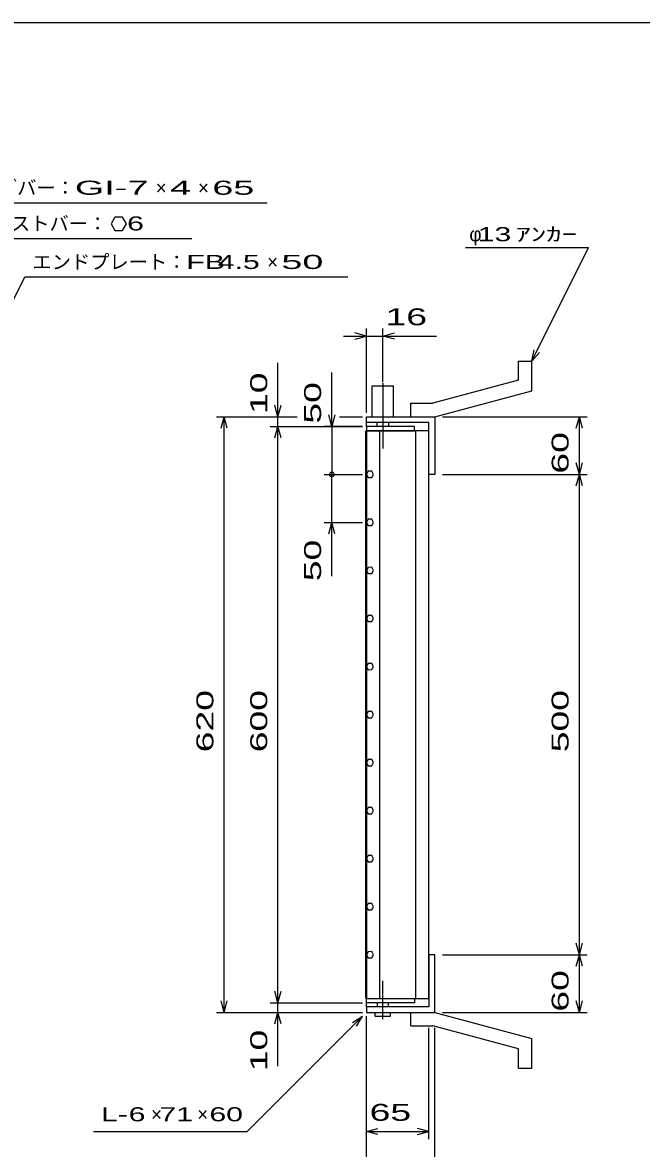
# Model space of a CAD drawing. Units: millimetres, scale not verified. Extents: x -1456 to 1385, y -1026 to 843.
# Drawn here: x -574 to 70, y -329 to 843 of the extents above; entities that cross this region are included whole.
import ezdxf
from ezdxf.enums import TextEntityAlignment as Align

# ---------------------------------------------------------------- set-up
doc = ezdxf.new("R2010")
doc.units = ezdxf.units.MM
doc.header["$LTSCALE"] = 8
doc.linetypes.add('LONG_DASHED_DOTTED', pattern=[15.25, 12, -1.5, 0.25, -1.5])
for name, color, linetype, lineweight in [('0_2', 150, 'Continuous', 25), ('16', 3, 'Continuous', 25), ('19', 6, 'Continuous', 25), ('22', 4, 'Continuous', 25)]:
    doc.layers.add(name, color=color, linetype=linetype, lineweight=lineweight)
doc.styles.add('ベクトル', font='')
doc.styles.get('ベクトル').set_extended_font_data('ベクトル')

msp = doc.modelspace()

# ---------------------------------------------------------------- linework, layer by layer
at = {"layer": '0_2'}
msp.add_line((-1383.2, 842.8), (1384.8, 842.8), dxfattribs=at)
at = {"layer": '16'}
for p, q in [((-166, 422.5), (-216, 422.5)), ((-216, 422.5), (-216, 418)), ((-166, 418), (-166, 422.5)), ((-216.7, -173), (-216.7, 418)), ((-216.7, 418), (-216, 418)), ((-216, 418), (-166, 418)), ((-216, 418), (-216, -173)), ((-151, 418), (-216, 418)), ((-202.5, 418), (-202.5, -173)), ((-164.5, -173), (-164.5, 418)), ((-151, -173), (-151, 418)), ((-214.146, 375.735), (-216, 372.475)), ((-210.396, 375.76), (-214.146, 375.735)), ((-208.5, 372.5), (-210.396, 375.76)), ((-216, 372.475), (-214.104, 369.24)), ((-214.104, 369.24), (-210.354, 369.265)), ((-210.354, 369.265), (-208.5, 372.525)), ((-214.146, 325.735), (-216, 322.475)), ((-216, 322.475), (-214.104, 319.24)), ((-210.396, 325.76), (-214.146, 325.735)), ((-214.104, 319.24), (-210.354, 319.265)), ((-208.5, 322.5), (-210.396, 325.76)), ((-210.354, 319.265), (-208.5, 322.525)), ((-214.146, 275.735), (-216, 272.475)), ((-216, 272.475), (-214.104, 269.24)), ((-210.396, 275.76), (-214.146, 275.735)), ((-208.5, 272.5), (-210.396, 275.76)), ((-210.354, 269.265), (-208.5, 272.525)), ((-214.104, 269.24), (-210.354, 269.265)), ((-214.146, 225.735), (-216, 222.475)), ((-210.396, 225.76), (-214.146, 225.735)), ((-208.5, 222.5), (-210.396, 225.76)), ((-216, 222.475), (-214.104, 219.24)), ((-214.104, 219.24), (-210.354, 219.265)), ((-210.354, 219.265), (-208.5, 222.525)), ((-214.146, 175.735), (-216, 172.475)), ((-216, 172.475), (-214.104, 169.24)), ((-210.396, 175.76), (-214.146, 175.735)), ((-214.104, 169.24), (-210.354, 169.265)), ((-208.5, 172.5), (-210.396, 175.76)), ((-210.354, 169.265), (-208.5, 172.525)), ((-214.146, 125.735), (-216, 122.475)), ((-216, 122.475), (-214.104, 119.24)), ((-210.396, 125.76), (-214.146, 125.735)), ((-214.104, 119.24), (-210.354, 119.265)), ((-208.5, 122.5), (-210.396, 125.76)), ((-210.354, 119.265), (-208.5, 122.525)), ((-214.146, 75.735), (-216, 72.475)), ((-216, 72.475), (-214.104, 69.24)), ((-210.396, 75.76), (-214.146, 75.735)), ((-208.5, 72.5), (-210.396, 75.76)), ((-210.354, 69.265), (-208.5, 72.525)), ((-214.104, 69.24), (-210.354, 69.265)), ((-214.146, 25.735), (-216, 22.475)), ((-210.396, 25.76), (-214.146, 25.735)), ((-208.5, 22.5), (-210.396, 25.76)), ((-216, 22.475), (-214.104, 19.24)), ((-214.104, 19.24), (-210.354, 19.265)), ((-210.354, 19.265), (-208.5, 22.525)), ((-214.146, -24.265), (-216, -27.525)), ((-216, -27.525), (-214.104, -30.76)), ((-210.396, -24.24), (-214.146, -24.265)), ((-214.104, -30.76), (-210.354, -30.735)), ((-208.5, -27.5), (-210.396, -24.24)), ((-210.354, -30.735), (-208.5, -27.475)), ((-214.146, -74.265), (-216, -77.525)), ((-216, -77.525), (-214.104, -80.76)), ((-210.396, -74.24), (-214.146, -74.265)), ((-214.104, -80.76), (-210.354, -80.735)), ((-208.5, -77.5), (-210.396, -74.24)), ((-210.354, -80.735), (-208.5, -77.475)), ((-214.146, -124.265), (-216, -127.525)), ((-216, -127.525), (-214.104, -130.76)), ((-210.396, -124.24), (-214.146, -124.265)), ((-208.5, -127.5), (-210.396, -124.24)), ((-210.354, -130.735), (-208.5, -127.475)), ((-214.104, -130.76), (-210.354, -130.735)), ((-216, -173), (-216.7, -173)), ((-216, -173), (-166, -173)), ((-216, -177.5), (-216, -173)), ((-216, -173), (-151, -173)), ((-166, -173), (-166, -177.5)), ((-166, -177.5), (-216, -177.5))]:
    msp.add_line(p, q, dxfattribs=at)
at = {"layer": '19'}
for p, q in [((-58, 490.5), (-44, 490.5)), ((-58, 470.5), (-58, 490.5)), ((-44, 459.5), (-44, 490.5)), ((-58, 470.5), (-147, 446.5)), ((-210, 432.5), (-210, 464.5)), ((-210, 464.5), (-188, 464.5)), ((-188, 432.5), (-188, 464.5)), ((-145, 432.5), (-44, 459.5)), ((-170, 446.5), (-147, 446.5)), ((-170, 432.5), (-170, 446.5)), ((-216, 422.5), (-216, 432.5)), ((-216, 426.5), (-216, 432.5)), ((-216, 432.5), (-146, 432.5)), ((-151, 426.5), (-216, 426.5)), ((-205, 422.5), (-205, 426.5)), ((-193, 426.5), (-193, 422.5)), ((-170, 432.5), (-145, 432.5)), ((-151, 372.5), (-151, 426.5)), ((-146, 432.5), (-145, 431.5)), ((-145, 431.5), (-145, 372.5)), ((-145, 372.5), (-151, 372.5)), ((-145, -127.5), (-151, -127.5)), ((-151, -127.5), (-151, -181.5)), ((-145, -186.5), (-145, -127.5)), ((-216, -181.5), (-216, -171.5)), ((-216, -181.5), (-216, -187.5)), ((-151, -181.5), (-216, -181.5)), ((-216, -187.5), (-146, -187.5)), ((-207, -191.5), (-207, -187.5)), ((-205, -177.5), (-205, -181.5)), ((-193, -181.5), (-193, -177.5)), ((-191, -191.5), (-191, -187.5)), ((-170, -187.5), (-145, -187.5)), ((-170, -201.5), (-170, -187.5)), ((-146, -187.5), (-145, -186.5)), ((-145, -187.5), (-44, -214.5)), ((-207, -191.5), (-191, -191.5)), ((-170, -201.5), (-147, -201.5)), ((-58, -225.5), (-147, -201.5)), ((-44, -245.5), (-44, -214.5)), ((-58, -245.5), (-58, -225.5)), ((-58, -245.5), (-44, -245.5))]:
    msp.add_line(p, q, dxfattribs=at)
at = {"layer": '19', "linetype": 'LONG_DASHED_DOTTED'}
for p, q in [((-199, 467.5), (-199, 399.5)), ((-199, -194.5), (-199, -154.5))]:
    msp.add_line(p, q, dxfattribs=at)
at = {"layer": '22'}
for p, q in [((-687.2, 655.25), (-319.2, 655.25)), ((-477.574, 640.212), (-481.574, 633.284)), ((-481.574, 633.284), (-477.574, 626.356)), ((-469.574, 640.212), (-477.574, 640.212)), ((-465.575, 633.2), (-469.574, 640.212)), ((-469.574, 626.356), (-465.574, 633.284)), ((-477.574, 626.356), (-469.574, 626.356)), ((-633.575, 618), (-397.575, 618)), ((-113, 608.5), (15, 608.5)), ((-44, 490.5), (15, 608.5)), ((-649.05, 422.5), (-571.3, 578)), ((-571.3, 578), (-235.3, 578)), ((-240, 516.5), (-216, 516.5)), ((-216, 516.5), (-228, 519.7)), ((-228, 513.3), (-216, 516.5)), ((-216, 436.5), (-216, 524.5)), ((-216, 516.5), (-199, 516.5)), ((-199, 468.504), (-199, 524.5)), ((-199, 516.5), (-187, 519.7)), ((-187, 513.3), (-199, 516.5)), ((-199, 516.5), (-143, 516.5)), ((-44, 490.5), (-41.6, 502.18)), ((-44, 490.5), (-36, 499.3)), ((-308, 432.5), (-308, 488.5)), ((-252, 422.5), (-252, 478.5)), ((-308, 432.5), (-311.2, 444.5)), ((-308, 432.5), (-304.8, 444.5)), ((-252, 422.5), (-255.2, 434.5)), ((-248.8, 434.5), (-252, 422.5)), ((-372, 432.5), (-288, 432.5)), ((-367.2, 420.5), (-364, 432.5)), ((-360.8, 420.5), (-364, 432.5)), ((-364, -187.5), (-364, 432.5)), ((-316, 432.5), (-288, 432.5)), ((-316, 422.5), (-220, 422.5)), ((-311.2, 410.5), (-308, 422.5)), ((-308, 422.5), (-308, 432.5)), ((-304.8, 410.5), (-308, 422.5)), ((-308, -177.5), (-308, 422.5)), ((-220, 422.5), (-260, 422.5)), ((-252, 422.5), (-252, 372.5)), ((-244, 432.5), (-220, 432.5)), ((-244, 432.5), (-220, 432.5)), ((-137, 432.5), (13.4, 432.5)), ((2.2, 420.5), (5.4, 432.5)), ((8.6, 420.5), (5.4, 432.5)), ((5.4, 372.5), (5.4, 432.5)), ((5.4, 372.5), (2.2, 384.5)), ((5.4, 372.5), (8.6, 384.5)), ((-260, 372.5), (-220, 372.5)), ((-252, 322.5), (-252, 372.5)), ((-137, 372.5), (13.4, 372.5)), ((2.2, 360.5), (5.4, 372.5)), ((8.6, 360.5), (5.4, 372.5)), ((5.4, -127.5), (5.4, 372.5)), ((-260, 322.5), (-220, 322.5)), ((-255.2, 310.5), (-252, 322.5)), ((-248.8, 310.5), (-252, 322.5)), ((-252, 266.5), (-252, 322.5)), ((5.4, -127.5), (2.2, -115.5)), ((5.4, -127.5), (8.6, -115.5)), ((-137, -127.5), (13.4, -127.5)), ((2.2, -139.5), (5.4, -127.5)), ((8.6, -139.5), (5.4, -127.5)), ((5.4, -187.5), (5.4, -127.5)), ((-364, -187.5), (-367.2, -175.5)), ((-364, -187.5), (-360.8, -175.5)), ((-308, -177.5), (-311.2, -165.5)), ((-308, -177.5), (-304.8, -165.5)), ((5.4, -187.5), (2.2, -175.5)), ((5.4, -187.5), (8.6, -175.5)), ((-372, -187.5), (-220, -187.5)), ((-316, -177.5), (-220, -177.5)), ((-316, -187.5), (-220, -187.5)), ((-311.2, -199.5), (-308, -187.5)), ((-308, -187.5), (-308, -177.5)), ((-304.8, -199.5), (-308, -187.5)), ((-308, -243.5), (-308, -187.5)), ((-137, -187.5), (13.4, -187.5)), ((-340, -311.5), (-220, -191.5)), ((-230.4, -197.9), (-220, -191.5)), ((-226.4, -201.9), (-220, -191.5)), ((-216, -319.5), (-216, -191.5)), ((-216, -375.5), (-216, -191.5)), ((-151, -319.5), (-151, -203.696)), ((-145, -375.5), (-145, -203.696)), ((-500, -311.5), (-340, -311.5)), ((-216, -311.5), (-204, -308.3)), ((-204, -314.7), (-216, -311.5)), ((-216, -311.5), (-151, -311.5)), ((-151, -311.5), (-163, -308.3)), ((-163, -314.7), (-151, -311.5))]:
    msp.add_line(p, q, dxfattribs=at)
msp.add_circle((-252, 372.5), 2.4, dxfattribs=at)

# ---------------------------------------------------------------- texts
at = {"layer": '22', "color": 2, "style": 'ベクトル'}
for s, p in [('ベアリングバー：', (-679.2, 670.85)), ('×', (-435.2, 670.85)), ('×', (-391.2, 670.85)), ('ツイストバー：', (-625.575, 633.6)), ('φ', (-109, 622.5)), ('エンドプレート：', (-563.3, 593.6)), ('×', (-319.3, 593.6)), ('×', (-440, -293.5)), ('×', (-392, -293.5))]:
    msp.add_text(s, height=14.66, dxfattribs=at).set_placement(p, align=Align.MIDDLE_LEFT)
for s, height, width, p in [('GI-', 14.66, 2, (-519.2, 670.85)), (' 7 ', 14.66, 2, (-475.2, 670.85)), (' 4 ', 14.66, 2, (-431.2, 670.85)), (' 65 ', 14.66, 2, (-387.2, 670.85)), (' 6', 14.66, 1.6, (-473.574, 633.684)), (' 13 ', 14.66, 1.6, (-109, 622.5)), ('ｱﾝｶｰ', 14.66, 1.6, (-61, 622.5)), ('FB', 14.66, 1.6, (-403.3, 593.6)), (' 4.5 ', 14.66, 1.6, (-379.3, 593.6)), (' 50 ', 14.66, 2, (-315.3, 593.6)), (' 16 ', 17.6, 1.65, (-207, 536.5)), ('L-', 14.66, 1.6, (-492, -293.5)), (' 6 ', 14.66, 1.6, (-472, -293.5)), (' 71 ', 14.66, 1.6, (-440, -293.5)), (' 60 ', 14.66, 1.6, (-388, -293.5)), (' 65 ', 17.6, 1.65, (-223.5, -291.5))]:
    msp.add_text(s, height=height, dxfattribs=dict(at, width=width)).set_placement(p, align=Align.MIDDLE_LEFT)
at = {"layer": '22', "color": 2, "style": 'ベクトル', "width": 1.65}
for s, p in [(' 10 ', (-328, 424.5)), (' 50 ', (-272, 414.5)), (' 60 ', (-14.6, 362.5)), (' 50 ', (-272, 250.5)), (' 620 ', (-384, 72.5)), (' 600 ', (-328, 72.5)), (' 500 ', (-14.6, 72.5)), (' 60 ', (-14.6, -197.5)), (' 10 ', (-328, -259.5))]:
    msp.add_text(s, height=17.6, rotation=90, dxfattribs=at).set_placement(p, align=Align.MIDDLE_LEFT)

doc.saveas('drawing.dxf')
